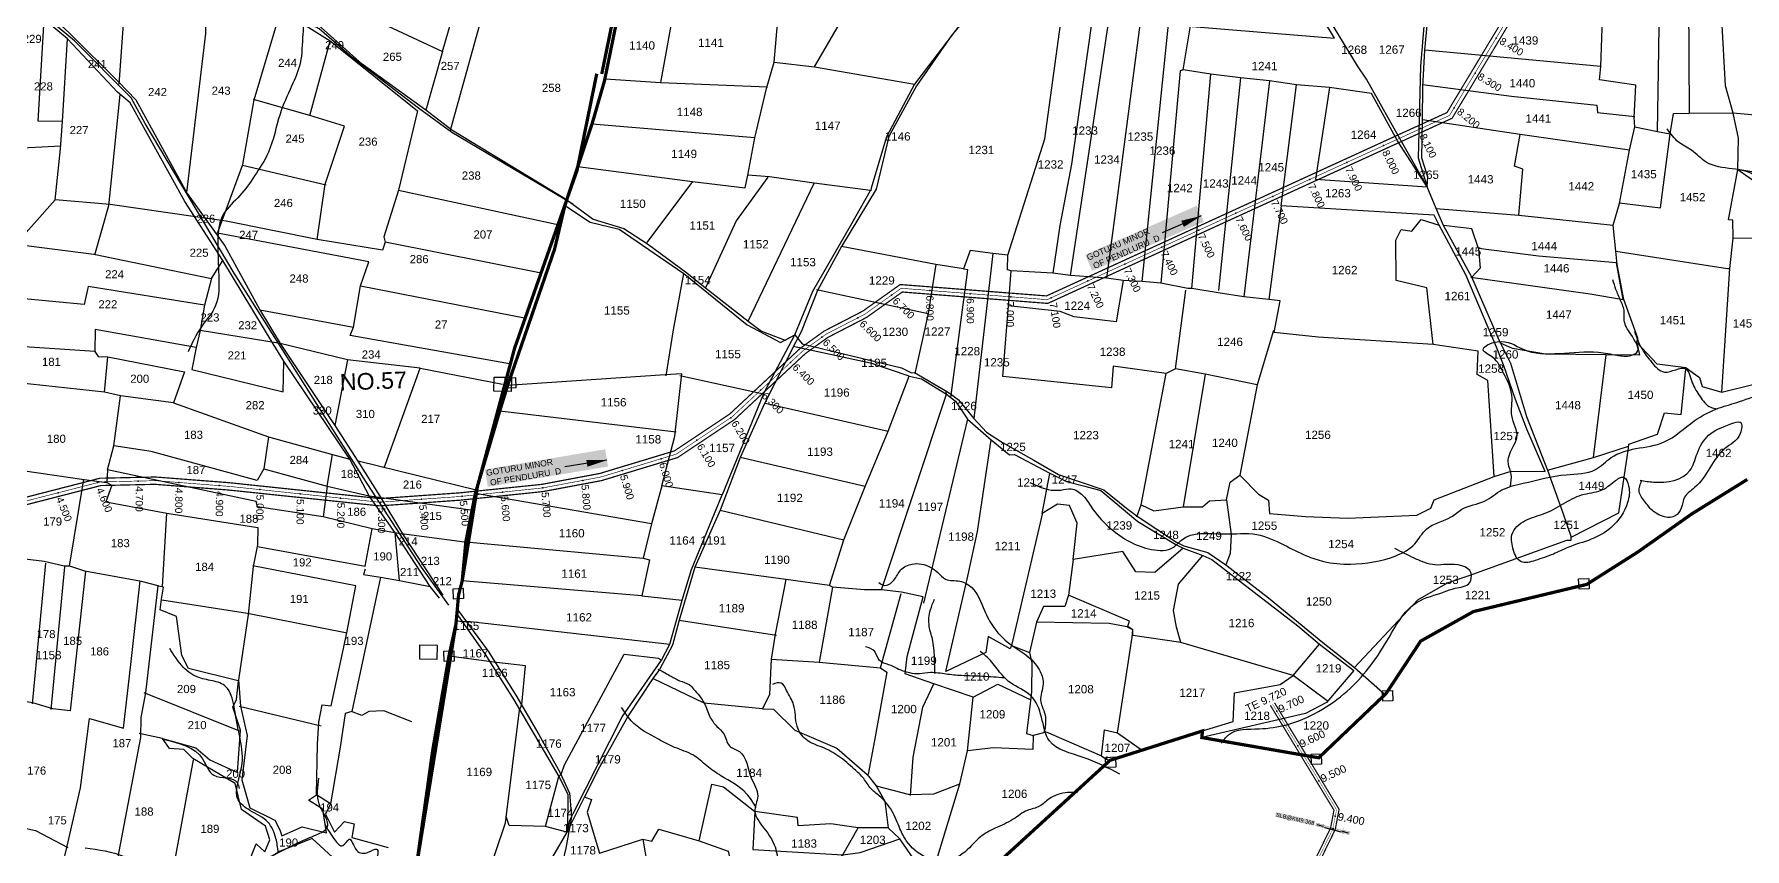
# Model space of a CAD drawing. Header units: inches. Extents: x 203261 to 228925, y 1594290 to 1605484.
# Drawn here: x 211576 to 215784, y 1597934 to 1599937 of the extents above; entities that cross this region are included whole.
import ezdxf
from ezdxf.enums import TextEntityAlignment as Align

# ---------------------------------------------------------------- set-up
doc = ezdxf.new("R2010")
doc.units = ezdxf.units.IN
doc.header["$MEASUREMENT"] = 0
doc.linetypes.add('ACAD_ISO02W100', pattern=[15, 12, -3])
doc.linetypes.add('HIDDEN2', pattern=[0.1875, 0.125, -0.0625])
for name, color, linetype in [('CANAL1', 7, 'Continuous'), ('CSMark', 72, 'Continuous'), ('PLOT NO', 7, 'Continuous'), ('PLOTS', 7, 'Continuous'), ('PLOTS NO', 7, 'Continuous'), ('RE REMARKS', 7, 'Continuous'), ('ROAD', 1, 'Continuous'), ('STREAM', 4, 'Continuous'), ('STRUCTURE', 5, 'Continuous'), ('TEXT', 1, 'Continuous'), ('text2', 7, 'Continuous'), ('VILLAGE BOUNDRY', 5, 'Continuous'), ('VILLAGE BOUNDRY STONE', 1, 'Continuous'), ('VILLAGE BOUNDRY STONES', 1, 'Continuous')]:
    doc.layers.add(name, color=color, linetype=linetype)
doc.styles.add('FONT1', font='Arial')
doc.styles.get("Standard").update_dxf_attribs({"font": 'arial.ttf'})
doc.dimstyles.get("Standard").update_dxf_attribs({"dimtxt": 0.18, "dimasz": 0.18, "dimexe": 0.18, "dimexo": 0.0625, "dimgap": 0.09, "dimtad": 0, "dimtih": 1, "dimtoh": 1, "dimdec": 4, "dimzin": 0, "dimdsep": 46, "dimtxsty": 'Standard', "dimcen": 0.09, "dimadec": 0, "dimazin": 0, "dimtfac": 1, "dimtdec": 4, "dimtofl": 0, "dimtmove": 0, "dimatfit": 3, "dimfxl": 1, "dimtolj": 1, "dimtzin": 0, "dimarcsym": 0})

# ---------------------------------------------------------------- blocks, each defined once
blk = doc.blocks.new('1SLB')
at = {"layer": 'STRUCTURE'}
h = blk.add_hatch(dxfattribs=at)
h.set_pattern_fill('DOTS', color=6, scale=14, angle=320.3722, style=0)
h.set_pattern_definition([(320.372247934, (-538945.0768, -1194857.3203), (0.89503691186, 0.39489261377), [0, -0.875])])
h.paths.add_polyline_path([(-43.8, 3.5), (-43.8, -3.5), (-23.1, -3.5), (-21, -2.1), (21, -2.1), (23.1, -3.5), (43.8, -3.5), (43.8, 3.5), (23.1, 3.5), (21, 2.1), (-21, 2.1), (-23.1, 3.5)])
at = {"layer": 'STRUCTURE', "color": 6, "linetype": 'ACAD_ISO02W100', "ltscale": 0.5, "const_width": 0.35}
for points in [[(-43.8, 3.5), (-23.1, 3.5)], [(23.1, 3.5), (43.8, 3.5)], [(-43.8, -3.5), (-23.1, -3.5)], [(23.1, -3.5), (43.8, -3.5)]]:
    blk.add_lwpolyline(points, dxfattribs=at)
at = {"layer": 'STRUCTURE', "color": 6, "const_width": 0.44}
for points in [[(-25.2, 7.7), (-25.2, 4.9), (-21, 2.1), (21, 2.1), (25.2, 4.9), (25.2, 7.7)], [(-25.2, -7.7), (-25.2, -4.9), (-21, -2.1), (21, -2.1), (25.2, -4.9), (25.2, -7.7)]]:
    blk.add_lwpolyline(points, dxfattribs=at)
at = {"layer": 'STRUCTURE', "color": 6}
blk.add_lwpolyline([(-21, -2.1), (21, -2.1)], dxfattribs=at)
blk.add_lwpolyline([(-21, -2.1), (21, -2.1)], dxfattribs=at)
at = {"layer": 'STRUCTURE', "color": 0}
blk.add_circle((0, 0), 0.871, dxfattribs=at)
for points in [[(-40.8, 0), (-24.8, 0)], [(39.6, -0.2), (23.5, -0.2)]]:
    blk.add_leader(points, dimstyle='Standard', override={"dimasz": 10, "dimgap": 0.09, "dimtad": 0}, dxfattribs=at)

msp = doc.modelspace()

# ---------------------------------------------------------------- linework, layer by layer
at = {"layer": 'CANAL1', "color": 200, "linetype": 'ByBlock', "ltscale": 40, "const_width": 3}
for points in [[(211483.6, 1598779.7), (211737.8, 1598845), (211874.2, 1598848), (212055.8, 1598834), (212426.2, 1598795), (212622.2, 1598809), (212824.7, 1598829.9), (212967.9, 1598856.8), (213151.1, 1598912.2), (213287.4, 1599003.1), (213461.3, 1599165), (213519.3, 1599206.7), (213614.3, 1599255.7), (213706.4, 1599321.2), (214066.4, 1599293.2), (215051.7, 1599744), (215389.1, 1600303.7), (215427.7, 1601213.7)], [(211488.4, 1598762.3), (211740.2, 1598827), (211873.8, 1598830), (212054.2, 1598816), (212425.8, 1598777), (212623.8, 1598791), (212827.3, 1598812.1), (212972.1, 1598839.2), (213158.9, 1598895.8), (213298.6, 1598988.9), (213472.7, 1599151), (213528.7, 1599191.3), (213623.7, 1599240.3), (213711.6, 1599302.8), (214069.6, 1599274.8), (215064.3, 1599730), (215406.9, 1600298.3), (215445.7, 1601213)]]:
    msp.add_lwpolyline(points, dxfattribs=at)
at = {"layer": 'CANAL1', "color": 1, "linetype": 'HIDDEN2', "ltscale": 4, "const_width": 1.5}
for points in [[(211486, 1598771), (211739, 1598836), (211874, 1598839), (212055, 1598825), (212426, 1598786), (212623, 1598800), (212826, 1598821), (212970, 1598848), (213155, 1598904), (213293, 1598996), (213467, 1599158), (213524, 1599199), (213619, 1599248), (213709, 1599312), (214068, 1599284), (215058, 1599737), (215398, 1600301), (215436.7, 1601213.4)], [(211486, 1598771), (211739, 1598836), (211874, 1598839), (212055, 1598825), (212426, 1598786), (212623, 1598800), (212826, 1598821), (212970, 1598848), (213155, 1598904), (213293, 1598996), (213467, 1599158), (213524, 1599199), (213619, 1599248), (213709, 1599312), (214068, 1599284), (215058, 1599737), (215398, 1600301), (215436, 1601196)]]:
    msp.add_lwpolyline(points, dxfattribs=at)
at = {"layer": 'CANAL1', "color": 200, "const_width": 3}
for points in [[(214617.1, 1598286.8), (214773.7, 1598028.9), (214765.3, 1597984.9), (214672.9, 1597796.3)], [(214627.4, 1598293), (214786.3, 1598031.1), (214776.7, 1597981.1), (214683.1, 1597789.7)]]:
    msp.add_lwpolyline(points, dxfattribs=at)
at = {"layer": 'CANAL1', "color": 1, "linetype": 'HIDDEN2', "ltscale": 28, "const_width": 1}
msp.add_lwpolyline([(214622.5, 1598289.5), (214780, 1598030), (214771, 1597983), (214678, 1597793)], dxfattribs=at)
at = {"layer": 'CSMark', "color": 3, "linetype": 'Continuous'}
for p in [(215172.5, 1599926.9), (215120.8, 1599841.2), (215069.2, 1599755.6), (214986.8, 1599704.4), (214895.9, 1599662.8), (214805, 1599621.2), (214714, 1599579.6), (214623.1, 1599538), (214532.2, 1599496.4), (214441.2, 1599454.8), (214350.3, 1599413.2), (214259.4, 1599371.6), (214168.4, 1599330), (213685, 1599294.9), (213779.3, 1599306.5), (213879, 1599298.7), (213978.7, 1599291), (214077.5, 1599288.3), (213602.1, 1599239.3), (213514.1, 1599191.9), (213436.3, 1599129.4), (213363.1, 1599061.3), (213289.5, 1598993.7), (213206.3, 1598938.2), (213118.3, 1598892.9), (213022.6, 1598863.9), (211635, 1598809.3), (211731.9, 1598834.2), (211831.6, 1598838.1), (211931.5, 1598834.6), (212031.2, 1598826.8), (212130.7, 1598817), (212230.1, 1598806.6), (212728, 1598810.9), (212827.4, 1598821.3), (212925.7, 1598839.7), (212329.6, 1598796.1), (212429, 1598786.2), (212528.8, 1598793.3), (212628.5, 1598800.6)]:
    msp.add_point(p, dxfattribs=at)
at = {"layer": 'PLOTS'}
for points in [[(215002.6, 1599561.3), (214914.5, 1599717.6), (214853.8, 1599826), (214831.8, 1599858.6), (214751.5, 1599991.1), (214666.3, 1600132.5), (214606.3, 1600249.2), (214594.8, 1600263.2), (214654.9, 1600261.5), (214715.4, 1600265), (214914.9, 1600290.6), (215011.3, 1600307), (215011.3, 1600311.3), (214924.9, 1600300.8), (214724.9, 1600274), (214655.6, 1600274.8), (214588.6, 1600274.5), (214559.1, 1600275.7), (214498.6, 1600376.1), (214481.4, 1600400.8), (214369.9, 1600604.3)], [(215806.9, 1599597.8), (215767.5, 1599604.4), (215769.2, 1599680.9), (215755.7, 1599742.1), (215736.8, 1599809.7), (215724.4, 1600034.5), (215722, 1600179.2), (215713.9, 1600183.2), (215739, 1600339.4), (215762.9, 1600485.1), (216000.1, 1600461.8)], [(215518.5, 1599178.6), (215520.9, 1599189.5), (215487, 1599284.1), (215470.1, 1599370.6), (215467.3, 1599403.2), (215460.8, 1599467.5), (215476.3, 1599520.8), (215501.1, 1599651.8), (215513.6, 1599709.2), (215512.1, 1599731.5), (215516.7, 1599811.7), (215427.2, 1599824.2), (215429.8, 1599856.9), (215434.2, 1599974.7), (215435.9, 1600062.6), (215434.9, 1600156.1), (215438.6, 1600175.5), (215442.9, 1600317.9), (215442.7, 1600352.3), (215442.3, 1600361), (215683.4, 1600378.8), (215747.1, 1600381.5), (215893.2, 1600390.7)], [(215021.9, 1600280.9), (215004.8, 1600136.1), (214996.7, 1599975.2), (214986.8, 1599858.3), (214980.6, 1599632.9), (215002.6, 1599561.3)], [(215002.6, 1599561.3), (215004.2, 1599586.1), (214989.8, 1599632.1), (214991.3, 1599725.7), (214992.2, 1599807.6), (214997.4, 1599897), (215006.7, 1600001.3), (215011.6, 1600073.5), (215015.8, 1600159.4), (215027.1, 1600283.4)], [(214425.1, 1599955.5), (214774.7, 1599926.9), (214698.6, 1600053.7), (214594.5, 1600247.7), (214586, 1600265.6), (214594.8, 1600263.2), (214590.4, 1600264.4), (214550.5, 1600264.7), (214492.7, 1600263.8), (214484.4, 1600253)], [(214021.1, 1600195.4), (214007.2, 1600166.3), (213953.5, 1600094.8), (213922.4, 1600050.3), (213741.4, 1599814.1), (213672.4, 1599684.7), (213634.8, 1599558.4), (213634.1, 1599551.4)], [(215569.5, 1599697.3), (215572.1, 1599846.8), (215577, 1600177)], [(215649.5, 1600178.1), (215645.6, 1600019.1), (215647.2, 1599742.6)], [(213495.8, 1599856.6), (213568.9, 1599981.7), (213606.8, 1600123.6)], [(213447.3, 1599197.9), (213491.7, 1599304.8), (213584.5, 1599465.1), (213633.5, 1599552.7), (213495.2, 1599570.2), (213384.8, 1599586.3), (213331.4, 1599590.4), (213348.5, 1599681.6), (213377.8, 1599803), (213396.4, 1599867.7), (213414.2, 1600076.4)], [(213938.8, 1600061.1), (213832.4, 1599933.4), (213746.8, 1599810.1), (213678.8, 1599684.8), (213647.4, 1599555.5), (213561.8, 1599415), (213502.7, 1599306.4), (213463, 1599204.9), (213448.6, 1599178.4), (213372.7, 1599028.9), (213312.8, 1598895.6), (213263.7, 1598766.3), (213201.3, 1598626.3), (213162.5, 1598495.7), (213146, 1598434.9), (213114, 1598374.6), (213098.3, 1598352.3), (213036.9, 1598260.9), (212966.7, 1598134.7), (212928.9, 1598060.3), (212886.6, 1597975.2), (212851, 1597914.4), (212840.5, 1597858.7)], [(213971.3, 1599393.2), (214062.7, 1599679.2), (214112.1, 1600045)], [(214188.1, 1600038.6), (214128.1, 1599617.1), (214099, 1599466.7), (214081.8, 1599348.9)], [(214125.5, 1599343.1), (214229.6, 1600036.2)], [(214304.9, 1600029.6), (214234.9, 1599491), (214213.9, 1599336.6)], [(214301.6, 1599328.9), (214373.2, 1600026.4)], [(213153.6, 1600022.1), (213116.9, 1599817.6)], [(214824.5, 1598379.9), (214979.8, 1598546.3), (215053.1, 1598588.1), (215106.3, 1598605.7), (215346.5, 1598693.1), (215357.3, 1598692.9), (215357, 1598700.1), (215474.5, 1598760.3), (215498.4, 1598919.1), (215498.7, 1598928.5), (215569.8, 1598953.3), (215587, 1599005.4), (215628, 1599001.7), (215638.2, 1599106.9), (215640.1, 1599116), (215569.1, 1599125.3), (215518.5, 1599178.6), (215525.3, 1599147.6), (215443.1, 1599148.3), (215294.2, 1599149.8), (215213.2, 1599163.9), (215183.4, 1599177), (215112.5, 1599339.6), (215043, 1599466.4), (215024.7, 1599508.4), (215002.6, 1599561.3), (214930, 1599674.1), (214866.2, 1599791), (214762.3, 1599806), (214681.2, 1599812), (214615.1, 1599821.6), (214543.4, 1599829.1), (214470.7, 1599838.4), (214402.7, 1599849.1), (214421.5, 1599962.1)], [(213396.4, 1599867.7), (213495.8, 1599856.6), (213741.4, 1599814.1)], [(215429.8, 1599856.9), (214997.4, 1599897)], [(212981.4, 1599827.1), (213116.9, 1599817.6), (213380.4, 1599807.4)], [(214402.7, 1599849.1), (214395, 1599846.8), (214348, 1599324.9)], [(214423.6, 1599311.6), (214470.7, 1599838.4)], [(214543.4, 1599829.1), (214489.8, 1599306.2)], [(214615.1, 1599821.6), (214551.8, 1599290.6)], [(214643.4, 1599514.7), (214681.2, 1599812)], [(214762.3, 1599806), (214728.4, 1599580.4), (215002.6, 1599561.3)], [(214991.6, 1599812.7), (215210.1, 1599784.5), (215420.7, 1599762.4), (215422.3, 1599744), (215514.2, 1599734)], [(215475.6, 1599522.1), (215576.9, 1599509.6), (215600.9, 1599691.6), (215608.7, 1599741.3), (215647.2, 1599742.6), (215755.1, 1599743.7), (215829, 1599736.4)], [(213348.5, 1599681.6), (212948.3, 1599715.7)], [(215228.6, 1599491.8), (215238.1, 1599604.9), (215217.5, 1599612.1), (215231.8, 1599689.9), (214991.3, 1599725.7)], [(215501.1, 1599651.8), (215231.8, 1599689.9)], [(215513.6, 1599709.2), (215569.5, 1599697.3), (215600.9, 1599691.6)], [(212913.4, 1599611.3), (213195.9, 1599574.8), (213325.2, 1599558.7), (213331.4, 1599590.4)], [(215728.2, 1599056.2), (215747.6, 1599360.9), (215756, 1599434.8), (215754.6, 1599479.1), (215744.3, 1599480.3), (215767.5, 1599604.4)], [(215767.5, 1599604.4), (215800.7, 1599580.2), (215883.1, 1599500), (215910.5, 1599502.3), (215921.2, 1599479.1), (215951.4, 1599451.1), (215865.5, 1599436.6), (215839, 1599434.6), (215756, 1599434.8)], [(213195.9, 1599574.8), (213083.5, 1599424.2)], [(213380.5, 1599585.4), (213303, 1599477.7), (213227.8, 1599312.7)], [(213332.5, 1599231), (213495.2, 1599570.2)], [(212886.2, 1599529.7), (212951.4, 1599481.5), (213026.9, 1599459.3), (213085, 1599421), (213181.2, 1599350.1), (213227.8, 1599312.7), (213332.5, 1599231), (213364.9, 1599206.3), (213423.6, 1599184.3), (213447.3, 1599197.9), (213465.4, 1599175.5), (213709.7, 1599116.6), (213734.1, 1599104.4), (213741.5, 1599105.1), (213822.9, 1599057.5), (213833.6, 1599049.7), (213850.1, 1599037.7), (213887.4, 1598991.7), (213918.5, 1598957.9), (213958.3, 1598933.1), (214035.2, 1598889), (214095.6, 1598854.4), (214207.7, 1598816.1), (214263.2, 1598771.6), (214289.4, 1598752.1), (214386.5, 1598688.1), (214404.1, 1598679), (214463.4, 1598662.3), (214507.9, 1598632.2), (214612.4, 1598550.9), (214746, 1598441.5), (214824.5, 1598379.9), (214900.2, 1598312.2)], [(212881, 1599516), (212943.8, 1599474.9), (213014.7, 1599457), (213174.2, 1599348.6), (213330.4, 1599221.9), (213412.3, 1599178.4), (213447.3, 1599197.9)], [(214509.4, 1598791.6), (214518.2, 1598835.6), (214541.8, 1598852.6), (214588.1, 1598806), (214612.4, 1598790.8), (214614.9, 1598758.1), (214703.8, 1598750.5), (214807.4, 1598746.4), (214977.5, 1598754.2), (215011.9, 1598771.6), (215020.5, 1598791.8), (215167.7, 1598849.3), (215209.2, 1598862.7), (215293.5, 1598861.8), (215248.5, 1598965.7), (215220.3, 1599038.7), (215191, 1599123.4), (215173.5, 1599166.8), (215098.4, 1599345.3), (215032.3, 1599467.3), (215020, 1599491.4), (214643.4, 1599514.7), (214613.3, 1599284.7), (214551.8, 1599290.6), (214488.8, 1599300.7), (214423.6, 1599311.6), (214414.5, 1599311.3), (214348, 1599324.9), (214301.6, 1599328.9), (214255.2, 1599331.5), (214213.9, 1599336.6), (214125.5, 1599343.1), (214081.8, 1599348.9), (213979.6, 1599354.8), (213970.4, 1599357.2), (213971.3, 1599393.2), (213934.3, 1599397.7), (213878.3, 1599404.6), (213862.2, 1599359.4), (213793.8, 1599370.6), (213561.8, 1599415)], [(215017.7, 1599173.9), (215002.3, 1599313.4), (214926.9, 1599331), (214925.5, 1599430.2), (214939.3, 1599456.2), (214964.9, 1599452.3), (214988.4, 1599481.1), (215032.3, 1599467.3)], [(215024.7, 1599508.4), (215228.6, 1599491.8), (215460.8, 1599467.5)], [(215110.2, 1599339.3), (215403.8, 1599298.2), (215485, 1599284.7), (215468.9, 1599374.7), (215276.6, 1599391.3), (215129.6, 1599409.6), (215113, 1599458.4), (215043, 1599466.4)], [(213934.3, 1599397.7), (213887.4, 1598991.7)], [(215129.6, 1599409.6), (215133.3, 1599361.8), (215112.5, 1599339.6)], [(215467.3, 1599403.2), (215741.8, 1599360.4), (215747.6, 1599360.9)], [(213793.8, 1599370.6), (213775, 1599249.7), (213742.9, 1599102.6)], [(213831.4, 1599043.1), (213872.6, 1599357), (213861.9, 1599359.2)], [(214584.5, 1599074.3), (214456.8, 1599100.7), (214383.9, 1599114.1), (214360.9, 1599102.4), (214230.4, 1599120.4), (214226.1, 1599067.2), (213959.2, 1599094.7), (213972.7, 1599268.5), (213979.6, 1599354.8)], [(213130.7, 1599096.6), (213148.4, 1599210), (213174.2, 1599348.6)], [(213500.8, 1599309.1), (213775, 1599249.7)], [(214255.2, 1599331.5), (214238.2, 1599229.5), (214134.4, 1599241.6), (214100, 1599255.2), (213972.7, 1599268.5)], [(214383.9, 1599114.1), (214409.2, 1599307.5)], [(215167.7, 1598849.3), (215152.4, 1599085.2), (215126, 1599099.9), (215128, 1599139.5), (215128.1, 1599157.4), (215017.7, 1599173.9), (214734.9, 1599191.9), (214626.9, 1599203.5), (214641.1, 1599280.8), (214613.3, 1599284.7)], [(213164.1, 1599097.3), (213370.3, 1599052.4), (213447.3, 1599197.9)], [(214624.5, 1599208.4), (214584.5, 1599074.3), (214541.8, 1598852.6)], [(213532.4, 1598581), (213567.8, 1598693.8), (213620.7, 1598824.6), (213676.7, 1598961), (213728.5, 1599095.9), (213636.8, 1599126.9), (213442.8, 1599168.8)], [(215183.4, 1599177), (215208.3, 1599127.7), (215247.2, 1598996.9), (215299.4, 1598864.5), (215336.6, 1598760.1), (215357, 1598700.1)], [(215412.1, 1598895.6), (215443.1, 1599148.3)], [(212888.2, 1597976.2), (212893.5, 1598004.5), (212902, 1598020.9), (213022.7, 1598258), (213119, 1598397.8), (213140.1, 1598436.7), (213169.7, 1598545.4), (213193.1, 1598620.5), (213268.9, 1598804.1), (213120.4, 1598826.2), (213152, 1598948.5), (213169, 1599101.6), (213128.3, 1599098.8), (212740.7, 1599073.2)], [(214299.2, 1598779.6), (214360.9, 1599102.4)], [(214456.8, 1599100.7), (214402.8, 1598774.3)], [(215640.1, 1599116), (215673.1, 1599093), (215679.4, 1599070.6), (215728.2, 1599056.2), (215807.4, 1599076.4)], [(213660.3, 1598570.5), (213820.2, 1599051.9), (213819.4, 1599057.4)], [(213728.5, 1599095.9), (213758.9, 1599089), (213820.2, 1599051.9), (213842.6, 1599034.3), (213871.8, 1598990.3), (213930.7, 1598939.6), (213975, 1598902.3), (213987.8, 1598903), (214073.3, 1598858.4), (214115.5, 1598837), (214160.9, 1598825.1), (214199.8, 1598814.6), (214291.2, 1598738.5), (214384.3, 1598682), (214402.8, 1598673.3), (214450.8, 1598655.4), (214472.9, 1598645.5), (214577.1, 1598564.8), (214684.6, 1598482), (214738.2, 1598437.1), (214822.4, 1598371.9), (214755, 1598293.3), (214703.5, 1598266.3), (214448.6, 1598207.5)], [(213370.3, 1599052.4), (213268.9, 1598804.1)], [(213374.1, 1599029.3), (213676.7, 1598961)], [(212721.5, 1599010.9), (213155, 1598958.7)], [(213871.8, 1598990.3), (213764.2, 1598538.2)], [(213980.6, 1598433.8), (213976.8, 1598425.3), (213922.6, 1598455.9), (213917.1, 1598416.7), (213819, 1598370.1), (213873.3, 1598604.6), (213897, 1598713.7), (213930.7, 1598939.6)], [(213620.7, 1598824.6), (213312.8, 1598895.6)], [(215299.4, 1598864.5), (215412.1, 1598895.6), (215498.6, 1598923.8)], [(214131.9, 1598645.5), (214141.8, 1598734.8), (214122.7, 1598777.6), (214093.7, 1598781.6), (214056.1, 1598758.6), (214074.4, 1598856.9)], [(213094.8, 1598732.9), (212661.3, 1598807.8)], [(213120.4, 1598826.2), (213094.8, 1598732.9), (213074.2, 1598648.2), (213089.8, 1598644.4), (213071, 1598556.1), (213169.7, 1598545.4)], [(213263.7, 1598766.3), (213567.8, 1598693.8)], [(214288.3, 1598750.4), (214299.2, 1598779.6), (214330.5, 1598764.5), (214402.8, 1598774.3), (214450.2, 1598774.5), (214467.5, 1598789.2), (214509.4, 1598791.6), (214520.9, 1598706.9), (214517.9, 1598659.6), (214507.9, 1598632.2)], [(214056.9, 1598760), (213980.6, 1598433.8), (214024.8, 1598416.9)], [(212637.8, 1598688.4), (213074.2, 1598648.2)], [(214402.8, 1598673.3), (214332.9, 1598613), (214285.9, 1598614.7), (214254.6, 1598664.7), (214131.9, 1598645.5), (214120.9, 1598557.8)], [(214396.6, 1598441.1), (214386.4, 1598478.6), (214379.1, 1598520.1), (214390.8, 1598584.9), (214450.8, 1598655.4)], [(213425.2, 1598596.3), (213399.1, 1598461.3), (213389.2, 1598400.1), (213385, 1598313.5), (213368, 1598278.1), (213224.5, 1598291.6), (213098.3, 1598352.3)], [(213795.7, 1597905.1), (213853.1, 1598093.6), (213872.4, 1598175), (213886.3, 1598307), (213789.3, 1598339.8), (213718.5, 1598364.2), (213723.6, 1598406.5), (213762.7, 1598553.2), (213710.1, 1598564.8), (213660.3, 1598570.5), (213618.5, 1598570.4), (213540.1, 1598577.2), (213532.4, 1598581), (213425.2, 1598596.3), (213201.3, 1598626.3)], [(213071, 1598556.1), (212629, 1598592.5)], [(213540.1, 1598577.2), (213507.1, 1598392.5)], [(213658.3, 1598378.6), (213708.5, 1598561.2)], [(214756.9, 1598298), (214673.5, 1598360.2), (214396.6, 1598441.1), (214278.9, 1598458.1), (214278.7, 1598472.3), (214266, 1598478.6), (214270.6, 1598493.4), (214120.9, 1598557.8), (214111.3, 1598529.4), (214059.2, 1598530), (214042.2, 1598491.5), (214024.8, 1598416.9), (214030.5, 1598390.8), (214029.8, 1598319.7), (214027.2, 1598297.7), (214017.4, 1598217.3), (214033.5, 1598212.3), (214032.7, 1598177.9), (213935.9, 1598182.2), (213872.4, 1598175)], [(212613, 1598515), (212684.3, 1598413.2), (212755.7, 1598299.9), (212866.3, 1598111.7), (212888.9, 1598068.2), (212888.2, 1597976.2)], [(212616.9, 1598522.9), (212692.5, 1598419.9), (212761, 1598311.6), (212817.8, 1598215.3), (212869, 1598122.7), (212893.1, 1598070.6), (212897.8, 1598012.7), (212883.8, 1597935.3), (212865.7, 1597860.3)], [(212612.5, 1598494), (212634.1, 1598492.4), (212649.5, 1598492.5), (213140.1, 1598436.7)], [(213162.5, 1598495.7), (213401.8, 1598459.1)], [(214241.3, 1598219.4), (214277.1, 1598454), (214278.7, 1598472.3), (214269.1, 1598479.2), (214220.2, 1598487.9), (214042.2, 1598491.5)], [(214450.1, 1598223.6), (214525.4, 1598246.5), (214529.2, 1598317.1), (214641.7, 1598337.7), (214673.5, 1598360.2), (214738.2, 1598437.1)], [(212686.7, 1597854.4), (212735.7, 1597997.6), (212770, 1598274.9), (212775.4, 1598289), (212785, 1598384.1), (212713.1, 1598391.9), (212596.2, 1598407.4)], [(212834.1, 1597988.5), (212866.3, 1598111.7), (212873.1, 1598119.4), (212880.4, 1598140), (213027.1, 1598412.7), (213112.2, 1598402.4), (213119, 1598397.8)], [(213389.2, 1598400.1), (213507.1, 1598392.5), (213658.3, 1598378.6), (213673.7, 1598368.3), (213643.5, 1598200), (213627.5, 1598117.6)], [(213731.7, 1598065.2), (213738.3, 1598159.2), (213762.3, 1598282.5), (213789.3, 1598339.8)], [(213886.3, 1598307), (213946.8, 1598338.6), (214028.1, 1598300.5)], [(213368, 1598278.1), (213394.6, 1598277.1), (213447, 1598225.4), (213550.2, 1598181), (213625.6, 1598116.6), (213647.7, 1598088.4), (213669.1, 1598050.9), (213677.3, 1597985.8)], [(214032.2, 1598212.2), (214065.7, 1598221.6), (214201.5, 1598162.7), (214213.5, 1598154.5), (214222.8, 1598151.5)], [(214201.5, 1598162.7), (214208.8, 1598226.6), (214241.3, 1598219.4), (214302.5, 1598175.8)], [(214215.1, 1598154.8), (214215.9, 1598160.8)], [(213212, 1597953.9), (213243, 1598092.7), (213271.4, 1598086.3), (213349, 1598025.4), (213343.8, 1597932.2), (213565.2, 1597919.4), (213518, 1597855.3), (213565.2, 1597919.4), (213602.9, 1597985.8), (213536.1, 1597995.3), (213455.1, 1597990.3), (213453.8, 1598010.8), (213349, 1598025.4)], [(213647.7, 1598088.4), (213729.4, 1598067.7), (213789.1, 1598068.7), (213853.1, 1598093.6)], [(212928.6, 1598061.8), (212947.2, 1598055.1), (212936, 1598024.3), (212967, 1597923), (213073.2, 1597958), (213090, 1597861.9)], [(212886.6, 1597975.2), (212834.1, 1597988.5), (212744.6, 1597991.4), (212736.7, 1598013.6)], [(213073.2, 1597958), (213095.5, 1597952.9), (213112.8, 1597981.8), (213212, 1597953.9), (213283, 1597928.1), (213295.2, 1597872.8)], [(213861.4, 1597821.3), (213795.8, 1597882.3), (213795.7, 1597905.1), (213741.6, 1597906.4), (213705.4, 1597958.2), (213677.3, 1597985.8), (213602.9, 1597985.8)], [(213565.2, 1597919.4), (213607.8, 1597924.5), (213705.4, 1597958.2)]]:
    msp.add_lwpolyline(points, dxfattribs=at)
at = {"layer": 'PLOTS NO'}
for points in [[(212887.4, 1599528.9), (212603.4, 1599700.7), (212539.8, 1599750.2), (212382.6, 1599863.2), (212281.9, 1599953.4), (212258.6, 1599968.1), (212078.5, 1600079.5), (211921.7, 1600161.5), (211835.6, 1600220.3), (211867.1, 1600294)], [(211645.4, 1599721.6), (211585.8, 1599722.5), (211600.1, 1599972.9), (211617.9, 1600102.4), (211638.5, 1600148.8), (211662, 1600188.1), (211682.4, 1600187.8), (211701.6, 1600252.1)], [(212020, 1600081.5), (212177.2, 1600000.1), (212304.2, 1599920.7), (212519.1, 1599748.1), (212472.3, 1599552.8), (212436.3, 1599438.8), (212439.1, 1599425.1), (212432.8, 1599405.5), (212272.3, 1599431.6), (212048.1, 1599476.9), (211978.5, 1599487.2), (211762.8, 1599518), (211627.9, 1599529.2), (211640.5, 1599654.9), (211645.4, 1599721.6), (211657.8, 1599924.9), (211600.1, 1599972.9), (211554.4, 1600004.7)], [(211566.5, 1600028.9), (211662.1, 1599940.3), (211784, 1599818.3), (211825.6, 1599775.2), (211952.6, 1599545.3), (212044.6, 1599416.1), (212130.8, 1599259.3), (212181.4, 1599176), (212315.8, 1598975), (212372.5, 1598886.9), (212426.2, 1598801.1), (212482, 1598708.5), (212581.2, 1598557.2)], [(211802.5, 1600055.4), (211792.8, 1599939.3), (211784.3, 1599814.1)], [(212283.6, 1600033.1), (212580.7, 1599893.7), (212623, 1600041.6)], [(212600.5, 1599700.7), (212691.1, 1600029.6), (212815.3, 1600011.3), (212946.5, 1600006.2), (213035, 1600014.6)], [(211996.9, 1599995.5), (211997.3, 1599938.6), (211950.8, 1599547.4)], [(212745.6, 1599125.9), (212353.7, 1599195.6), (212361.8, 1599216.1), (212378.9, 1599317.9), (212399.3, 1599377), (212026.8, 1599447.7), (212089, 1599615.9), (212117.5, 1599775.2), (212181.8, 1599992.5)], [(211530.6, 1599420.7), (211722.8, 1599396.2), (212011.9, 1599336.4), (212040.2, 1599380.2), (211946.8, 1599525.6), (211812.2, 1599768), (211780.5, 1599794.5), (211657.8, 1599924.9)], [(212253.7, 1599737), (212304.2, 1599920.7)], [(212580.7, 1599893.7), (212539.8, 1599750.2)], [(211786.5, 1599788.2), (211758.8, 1599514.3), (211724.5, 1599393.4)], [(212272.2, 1599432.1), (212291.9, 1599567.8), (212339.4, 1599710.9), (212253.7, 1599737), (212115.8, 1599775.9)], [(211641.8, 1599661.1), (211516, 1599654.8)], [(212088.5, 1599614.5), (212294.3, 1599566.6)], [(211459.6, 1599330.6), (211498.2, 1599390.3), (211498.8, 1599431.9), (211530.6, 1599420.7), (211627.9, 1599529.2)], [(212472.3, 1599552.8), (212871.4, 1599467.5)], [(212822.9, 1599348.8), (212439.1, 1599425.1)], [(212572.7, 1598550.4), (212550.2, 1598579.1), (212463.7, 1598711.1), (212400.2, 1598801.5), (212352.7, 1598891.7), (212189.8, 1599132.4), (212163.7, 1599175), (212040.2, 1599380.2)], [(211995.2, 1599270.2), (211709, 1599316.3), (211699, 1599272.5), (211499.4, 1599291.2)], [(212011.9, 1599336.4), (211995.2, 1599270.2), (211983.9, 1599208.4), (211974.4, 1599166.4), (211964, 1599112.5), (212188.3, 1599057.1), (212189.8, 1599132.4)], [(212378.9, 1599317.9), (212786.5, 1599238.8)], [(212130.8, 1599259.3), (212361.8, 1599216.1)], [(211974.4, 1599166.4), (211726, 1599211), (211725.2, 1599156.9), (211502.5, 1599171.6)], [(212525.5, 1599115.7), (212346.7, 1599136.1), (212181.4, 1599176), (211983.9, 1599208.4)], [(211725.2, 1599156.9), (211733.7, 1599144), (211756.8, 1599143.7), (211945.6, 1599106.4), (211918.9, 1599030.5), (211787.9, 1599047.3)], [(211749, 1599056.6), (211756.8, 1599143.7)], [(212346.7, 1599136.1), (212315.8, 1598975)], [(212437.1, 1598870.6), (212525.5, 1599115.7), (212727.8, 1599076.6)], [(211756.3, 1598865.6), (211771.6, 1598925), (211787.9, 1599047.3), (211749, 1599056.6), (211506.5, 1599083.2)], [(211918.9, 1599030.5), (212152.6, 1598946.8), (212309.5, 1598903.6), (212352.7, 1598891.7)], [(212152.6, 1598946.8), (212141, 1598868.2), (212124.7, 1598839.8), (211864, 1598910.9), (211771.6, 1598925)], [(212141, 1598868.2), (212297.1, 1598825.1), (212309.5, 1598903.6)], [(211513.8, 1598868.5), (211698.9, 1598841.7), (211755, 1598834.8), (211767.3, 1598827.6), (211752.2, 1598786.6), (211902, 1598759.3), (212126, 1598723.9), (212125.3, 1598681.1), (212114.5, 1598627.6), (212102.2, 1598509.7), (212078.7, 1598349.3), (212083.6, 1598284.6), (212100.3, 1598212.8), (212087.1, 1598103.4), (212106.4, 1598034.4), (212168.1, 1598004.6), (212180.1, 1597980.5), (212184.9, 1597966.1), (212235, 1597988.1), (212295.4, 1597973.2), (212285.9, 1598031.5), (212250.4, 1598053.5), (212270.1, 1598066.6), (212273.1, 1598190.8), (212276.4, 1598245.4), (212284.6, 1598288.1), (212306.4, 1598285.2), (212344.3, 1598460.9), (212367.2, 1598580.3), (212114.1, 1598629.7)], [(212125.3, 1598677.2), (212390.3, 1598629.2), (212407.7, 1598720.4), (212287.2, 1598750.2), (212125.2, 1598774.3), (212122.3, 1598787.8), (211756.3, 1598865.6), (211755, 1598834.8)], [(212666.2, 1598814.8), (212372.9, 1598886.7)], [(211697.3, 1598842.4), (211661.9, 1598629.2)], [(212297.1, 1598825.1), (212287.2, 1598750.2)], [(212297.1, 1598825.1), (212400.2, 1598801.5), (212650.2, 1598767)], [(211891.6, 1598578.9), (211902.6, 1598759.4)], [(212481.6, 1598707.7), (212407.7, 1598720.4)], [(212475, 1598593.4), (212463.9, 1598710.7)], [(212480, 1598709.3), (212634.8, 1598688.9)], [(211352.6, 1598069.6), (211325.5, 1597935.6), (211417.7, 1597885.2), (211645.2, 1597851.3), (211766, 1597828), (211838.7, 1598207.8), (211839.5, 1598256.9), (211850.8, 1598317.6), (211880.8, 1598580.1), (211840.2, 1598591.2), (211700.8, 1598616.3), (211663.7, 1598628.8), (211649.3, 1598629.1), (211600.3, 1598640.3), (211500.2, 1598652.9)], [(211603.7, 1598635.8), (211571.2, 1598290.6)], [(211702.3, 1598616.5), (211664.8, 1598273.1), (211621.5, 1598277.8), (211573, 1598293.2), (211525.4, 1598300), (211469.4, 1598002.7), (211427, 1598009.5)], [(211617.8, 1598276), (211651.2, 1598627.3)], [(212428.3, 1598601.4), (212357.2, 1598271.7), (212340.8, 1598266.2), (212328.8, 1598183.7), (212304.9, 1598044.2), (212270.1, 1598066.6)], [(212390.2, 1598621.8), (212385.8, 1598608.4), (212428.3, 1598601.4), (212475, 1598593.4), (212550.2, 1598579.1)], [(211617.9, 1597604.5), (211632.6, 1597712.9), (211635.9, 1597851.6), (211657.3, 1597940.4), (211689.8, 1598084.2), (211711.9, 1598254.2), (211795.4, 1598230.3), (211814.1, 1598387.2), (211836.6, 1598593)], [(212077.8, 1598347.1), (211955.8, 1598376.9), (211939.2, 1598408.8), (211925.8, 1598504.7), (211885.9, 1598521.2), (211889.5, 1598547.9), (211893.7, 1598577.2), (211878.8, 1598580.1)], [(211890, 1598546.3), (212100.8, 1598512.9), (212345.9, 1598464.5)], [(211892, 1598205), (211973.5, 1598181.8), (212007.8, 1598152.3), (212076.4, 1598121.8), (212083.4, 1598226), (212065, 1598282.1), (212073.9, 1598300.7), (212078.4, 1598347.1)], [(211845.8, 1598318.6), (212082.4, 1598222.8)], [(212080.4, 1598284.6), (212281.6, 1598236.2)], [(212504.8, 1598246.1), (212436.2, 1598273), (212399.1, 1598271.1), (212382.3, 1598261.3), (212356.9, 1598271.4)], [(212372.5, 1597856.9), (212319.7, 1597904.2), (212260.2, 1597959.2), (212181, 1597928.4), (212101, 1597877.8), (212024.9, 1597870), (212033.3, 1597892.3), (212070.6, 1597886.9), (212101.8, 1597894.4), (212121.9, 1597946.5), (212143, 1597926.4), (212155.8, 1597955.6), (212145.1, 1597989.4), (212086.3, 1598030.5), (212070, 1598094.1), (211966.1, 1598156.2), (211944, 1598178), (211908.8, 1598180.7), (211892, 1598205.5), (211834.4, 1598217.7)], [(211905.5, 1597814.4), (211968.2, 1598152.4)], [(212304.9, 1598044.2), (212292.4, 1598018.9), (212315.1, 1597974.8), (212339.6, 1598001.1), (212363.3, 1597995.3), (212357.3, 1597961.9), (212447.1, 1597937.5)], [(211469.4, 1598002.7), (211579.1, 1597979.3), (211659.1, 1597937.3)]]:
    msp.add_lwpolyline(points, dxfattribs=at)
at = {"layer": 'ROAD'}
for points in [[(212900.9, 1599518.7), (212603.3, 1599694.7), (212521.6, 1599754.6), (212357.3, 1599880.5), (212277.2, 1599949.8), (212095.6, 1600052.8), (211830.6, 1600219.5), (211819.8, 1600262.1)], [(212596.3, 1598532.6), (212528.7, 1598626.7), (212386, 1598846), (212272.1, 1599026.1), (212067.9, 1599348.9), (211848.8, 1599716.8), (211814.6, 1599780.2), (211674.8, 1599920.1), (211547.8, 1600026.1), (211551.7, 1600067.2)]]:
    msp.add_lwpolyline(points, dxfattribs=at)
at = {"layer": 'STREAM'}
for points in [[(212519.6, 1600670.3), (212514.2, 1600605.6), (212470.3, 1600550.2), (212419.3, 1600483.5), (212403, 1600401.4), (212360.6, 1600274.2), (212354.9, 1600195.1), (212338.5, 1600155.1), (212327.5, 1600128.1), (212307.7, 1600092.5), (212270.1, 1600049.3), (212245.5, 1599992.7), (212236.7, 1599936.4), (212230.3, 1599865.6), (212209.2, 1599808.9), (212180.9, 1599740.2), (212152.1, 1599646.4), (212117.9, 1599588.2), (212082, 1599539.8), (212041.8, 1599494.8), (212028, 1599397.8), (212029.8, 1599346.1), (212022.3, 1599269.4), (211987.3, 1599217.4), (211954.7, 1599155.7)], [(216243.6, 1599192), (216208.2, 1599214.5), (216183.5, 1599235.5), (216159.6, 1599252.5), (216121.7, 1599288.1), (216085.6, 1599311.3), (216057.1, 1599327.4), (216037.8, 1599344.6), (216011.6, 1599370.1), (215984.8, 1599377), (215970.5, 1599422.3), (215947.7, 1599460.5), (215897.9, 1599508), (215869.2, 1599529.7), (215838.1, 1599552.7), (215813.3, 1599585.1), (215753.4, 1599605.7), (215689.5, 1599621.9), (215653.4, 1599651.3), (215621.4, 1599671.3), (215593.5, 1599703.9)], [(214025.8, 1598834.6), (214070.3, 1598817.4), (214101.7, 1598816), (214127, 1598818.9), (214155.8, 1598802.4), (214181.3, 1598767.5), (214224.2, 1598721.5), (214324.8, 1598669.9), (214378.8, 1598675.3), (214398.4, 1598693), (214502.5, 1598708), (214583.6, 1598706.6), (214650.5, 1598681.1), (214705.8, 1598654.6), (214748.1, 1598640.5), (214814.3, 1598633.9), (214926.1, 1598654.6), (214972.6, 1598683.8), (215001.9, 1598720.8), (215062.2, 1598749.9), (215088.2, 1598768.6), (215144.3, 1598789), (215187, 1598816.1), (215239.2, 1598832.5), (215345.2, 1598853.7), (215417.2, 1598866.3), (215455.9, 1598895.8), (215516.5, 1598917.7), (215586.4, 1598934.1), (215660.1, 1598985.9), (215721.6, 1599017.7), (215771.3, 1599033.3), (215902.3, 1599083.7), (215975.4, 1599102.2), (216087.7, 1599135.9), (216159.2, 1599162.1), (216249, 1599204.8), (216279.9, 1599233.4), (216310.7, 1599265.2), (216382.1, 1599293.5), (216405.8, 1599304.8), (216447.5, 1599325.4), (216506.1, 1599334.3), (216535.2, 1599341.3), (216657.2, 1599362.3), (216728.9, 1599365.7)], [(215207.7, 1598825.2), (215209.5, 1598854.8), (215202.7, 1598880.7), (215212.7, 1598919.6), (215223.6, 1598944.6), (215211.2, 1598999.2), (215211.8, 1599034.6), (215208.1, 1599064.6), (215189.4, 1599106.4), (215164.5, 1599141.5), (215140.8, 1599160.8), (215175.4, 1599180.5), (215239, 1599162), (215424.2, 1599154.8), (215469.7, 1599147.4), (215504.4, 1599146.8), (215518.6, 1599153.9), (215503.7, 1599199.2), (215488, 1599233.3), (215487.8, 1599254.2), (215478.9, 1599282), (215467.4, 1599309.1), (215459.9, 1599333)], [(215512.7, 1599206), (215530.7, 1599164.1), (215555.6, 1599129.7), (215586.7, 1599106.1), (215638.8, 1599114), (215655.2, 1599079.9), (215674.2, 1599045.9), (215700.8, 1599019.4), (215716, 1599015.4)], [(215527, 1598840), (215560, 1598835.4), (215649.5, 1598863.6), (215666.9, 1598905.2), (215695.3, 1598950.8), (215750.4, 1598978.6), (215773.4, 1598982.8), (215772.8, 1598954.7), (215735, 1598917.7), (215660.9, 1598821.8), (215636.1, 1598798.3), (215627.8, 1598771.6), (215613.4, 1598752.6), (215560.1, 1598763), (215540.1, 1598785.4), (215524.5, 1598811.9), (215531.3, 1598839.9)], [(215215.1, 1598667.9), (215211.5, 1598706), (215244.3, 1598740.9), (215291, 1598758), (215337.8, 1598782), (215383, 1598803.9), (215431.2, 1598815.3), (215463.2, 1598836.7), (215486.7, 1598847.4), (215498.6, 1598826.1), (215496.1, 1598785.3), (215455.6, 1598723.6), (215406.6, 1598695), (215349.3, 1598674.7), (215313.4, 1598658.5), (215268.7, 1598642.8), (215233.9, 1598639.8), (215222.3, 1598651.3), (215214.6, 1598669.5)], [(213654.2, 1598588.6), (213665.8, 1598581.7), (213691, 1598594.5), (213708, 1598619.6), (213736.3, 1598634.1), (213780.2, 1598626.4), (213798.7, 1598613.3), (213818, 1598597), (213853.3, 1598591.8), (213882.4, 1598576.2), (213913.6, 1598519.9), (213937.2, 1598477.6), (213982.5, 1598433), (214021.4, 1598406), (214050.9, 1598369.7), (214058.3, 1598338.6), (214051.7, 1598298.6), (214060.9, 1598270), (214063.5, 1598235.5), (214060.1, 1598219.1)], [(214496.7, 1598193.5), (214514, 1598214), (214589.5, 1598228.9), (214657.5, 1598239), (214805.9, 1598321.6), (214903.5, 1598444), (214978.6, 1598540.3), (215044.9, 1598565.5), (215071.7, 1598574.4), (215107.3, 1598588.2), (215110.9, 1598611.5), (215052.4, 1598633), (215022, 1598631.8), (214996.9, 1598637.6), (214971, 1598648.5), (214923.7, 1598672.1)], [(213791.5, 1598364.8), (213790.8, 1598404.9), (213785.8, 1598449.4), (213778.1, 1598480.7), (213781, 1598521.8), (213790.9, 1598547.4)], [(212176.3, 1597925.8), (212170.7, 1597959.4), (212151, 1597999.4), (212106.5, 1598028.3), (212077.8, 1598054.4), (212086.1, 1598133.6), (212082.8, 1598203.8), (212072.2, 1598256.9), (212060.7, 1598310.9), (212047.8, 1598332.3), (212014.5, 1598346.9), (211976.7, 1598356.4), (211938.4, 1598385.2), (211909.9, 1598426.2)], [(213962.2, 1598354), (213909.6, 1598357.8), (213857, 1598359.6), (213819.3, 1598363.3), (213781, 1598367), (213753.9, 1598364.1), (213729.9, 1598366.4), (213699, 1598376.8), (213678.6, 1598386.4), (213655.5, 1598397.1), (213643.7, 1598418.7), (213621.2, 1598430.7)], [(214246.6, 1598117.4), (214156.3, 1598158.6), (214073.8, 1598199.4), (214054.1, 1598257.5), (214028.1, 1598310.2), (213976.8, 1598342.9), (213951.2, 1598368.4), (213925.4, 1598400.4), (213903.3, 1598419)], [(213109.9, 1598375.9), (213139.1, 1598360.4), (213163.9, 1598346.9), (213187.3, 1598337.7), (213198.2, 1598326.8), (213224.5, 1598291.6), (213238.4, 1598258.5), (213255.5, 1598235), (213272.3, 1598216.7), (213286.4, 1598187.3), (213310.8, 1598172.9), (213340.1, 1598108.4), (213356, 1598063.2), (213349, 1598025.4), (213360.4, 1597999.4), (213396.8, 1597944), (213408.2, 1597899.3), (213426.8, 1597853.5), (213445.2, 1597812.9)], [(214142.7, 1598071.8), (214118.5, 1598072.4), (214072.5, 1598056.2), (214049.1, 1598038.4), (214019.7, 1598028.4), (213984.8, 1598006.6), (213939.8, 1597984.4), (213903.9, 1597963.1), (213859.3, 1597921.2), (213809.3, 1597903.6), (213767.9, 1597914.1), (213722.4, 1597952.6), (213706, 1597982.9), (213686.2, 1598027.2), (213655, 1598064.2), (213634.2, 1598082.2), (213616.8, 1598106.4), (213593.4, 1598129.9), (213555.5, 1598161.2), (213514.7, 1598183.4), (213474.8, 1598202.5), (213452.9, 1598235.7), (213444.4, 1598288.1), (213427, 1598323.4), (213413.4, 1598341.5), (213392.3, 1598338.1)], [(213352.5, 1598034.8), (213328.6, 1598069.4), (213265.5, 1598113.5), (213230.9, 1598138), (213197.6, 1598163.8), (213151.6, 1598183.3), (213112.1, 1598203.1), (213044.4, 1598248.9), (213021.2, 1598281.6)], [(211896.6, 1598202.4), (211990.3, 1598155), (212017.8, 1598114.9), (212075.8, 1598096.3), (212080, 1598082.1)], [(211701.7, 1597936.1), (211797.5, 1597915.1), (211871.1, 1597878.7), (211945.9, 1597864.2), (212031.7, 1597877), (212101.7, 1597892.6), (212177.2, 1597924.9), (212228.8, 1597950.5), (212269.7, 1597968.4), (212297.4, 1597988.2), (212290.8, 1598016.5), (212277.1, 1598044.1), (212276.4, 1598107.6)], [(212291.3, 1597993.6), (212314.5, 1597957.1), (212335.5, 1597941.7), (212350.7, 1597957.3), (212369.7, 1597929.7), (212397.9, 1597925.7), (212418.3, 1597933.3), (212415.1, 1597902.5), (212405.1, 1597880.6), (212432.2, 1597866.1), (212460.9, 1597840)]]:
    msp.add_spline(points, degree=3, dxfattribs=at)
at = {"layer": 'text2', "color": 3, "linetype": 'Continuous'}
for p in [(214632.9, 1598272.4), (214684.8, 1598186.9), (214736.7, 1598101.4), (214776.9, 1598013.8)]:
    msp.add_point(p, dxfattribs=at)
at = {"layer": 'text2', "color": 2, "linetype": 'Continuous'}
msp.add_point((214771, 1597983, 159), dxfattribs=at)
at = {"layer": 'VILLAGE BOUNDRY', "linetype": 'HIDDEN2', "ltscale": 75, "const_width": 8}
for points in [[(212515.1, 1597882.5), (212556.5, 1598177), (212596.2, 1598407.4), (212613.7, 1598487.2), (212620.1, 1598558.7), (212629, 1598592.5), (212637.8, 1598688.4), (212661.3, 1598807.8), (212721.5, 1599010.9), (212740.7, 1599073.2), (212856.2, 1599408.1), (212880.8, 1599512.1), (212886.2, 1599529.7), (212913.4, 1599611.3), (212948.3, 1599715.7), (212979, 1599822.2), (212982, 1599836.9), (213017.6, 1600010.8)], [(212972.2, 1599838.9), (213007.4, 1600010.6)], [(215790.6, 1598842), (215653.6, 1598757), (215520.8, 1598663.3), (215395.6, 1598584), (215116.9, 1598517.2), (214987, 1598444.6), (214902.1, 1598316), (214736.2, 1598157.7), (214448.6, 1598207.5), (214450.1, 1598223.6), (214222.8, 1598151.5), (213861.4, 1597821.3)]]:
    msp.add_lwpolyline(points, dxfattribs=at)
at = {"layer": 'VILLAGE BOUNDRY', "linetype": 'HIDDEN2', "ltscale": 75}
msp.add_lwpolyline([(211457.4, 1597639.8, 8, 8, 0), (211619.7, 1597606.9, 8, 8, 0), (211758.6, 1597572.3, 8, 8, 0), (211789.1, 1597662.9, 8, 8, 0), (211804.4, 1597819.7, 8, 8, 0), (212055.7, 1597807.8, 8, 8, 0), (212515.7, 1597850.2, 8, 8, 0), (212515.1, 1597882.5, 8, 8, 0), (212613.7, 1598487.2, 8, 8, 0), (212620.1, 1598558.7, 8, 8, 0), (212629, 1598592.5, 8, 8, 0), (212666.6, 1598825.7, 8, 8, 0), (212757.8, 1599164.5, 8, 8, 0), (212911.2, 1599600.9, 8, 8, 0), (212959.9, 1599839.4, 0, 0, 0)], format="xyseb", dxfattribs=at)
at = {"layer": 'VILLAGE BOUNDRY STONE'}
for points in [[(212707.6, 1599093.8), (212750.1, 1599093.1), (212749.5, 1599058.2), (212707, 1599058.8)], [(212524.8, 1598435), (212567.3, 1598434.3), (212566.7, 1598399.4), (212524.3, 1598400)]]:
    msp.add_lwpolyline(points, close=True, dxfattribs=at)
at = {"layer": 'VILLAGE BOUNDRY STONES'}
for points in [[(212735, 1599091.7), (212759.7, 1599092.6), (212760.7, 1599067.4), (212736, 1599066.4)], [(215375.6, 1598597.3), (215400.3, 1598598.3), (215401.3, 1598573), (215376.6, 1598572)], [(212606.3, 1598573.3), (212631, 1598574.3), (212631.9, 1598549), (212607.2, 1598548)], [(212583.5, 1598419.9), (212608.2, 1598420.9), (212609.2, 1598395.6), (212584.5, 1598394.6)], [(214892.6, 1598322), (214917.3, 1598323), (214918.2, 1598297.7), (214893.5, 1598296.7)], [(214211.3, 1598158.8), (214236, 1598159.7), (214236.9, 1598134.4), (214212.2, 1598133.5)], [(214717.2, 1598166.6), (214741.9, 1598167.5), (214742.9, 1598142.3), (214718.2, 1598141.3)]]:
    msp.add_lwpolyline(points, close=True, dxfattribs=at)

# ---------------------------------------------------------------- block references
at = {"layer": 'text2', "color": 3, "linetype": 'Continuous', "rotation": 345.1433023775598}
msp.add_blockref('1SLB', (214771, 1597983), dxfattribs=at)

# ---------------------------------------------------------------- texts
at = {"layer": 'CSMark', "color": 1, "linetype": 'Continuous', "style": 'FONT1'}
for s, rotation, p in [('8.400', 328.913, (215237.6, 1599889.6)), ('8.300', 328.913, (215183.8, 1599802.4)), ('8.200', 321.0079, (215129.3, 1599710.1)), ('8.100', 296.1092, (215019, 1599634.1)), ('8.000', 296.1092, (214927.2, 1599593.8)), ('7.900', 296.1092, (214836.3, 1599552.6)), ('7.800', 296.1092, (214744.5, 1599511.3)), ('7.700', 296.1092, (214653.6, 1599471.1)), ('7.600', 296.1092, (214566.1, 1599430)), ('7.500', 296.1092, (214473.5, 1599388.4)), ('7.400', 296.1092, (214382.6, 1599345.6)), ('7.300', 296.1092, (214291.6, 1599304)), ('7.200', 296.1092, (214200.8, 1599264.7)), ('6.700', 315.5446, (213737.4, 1599241.1)), ('6.800', 270.0998, (213779.7, 1599231.8)), ('6.900', 270.0998, (213879.2, 1599225)), ('7.000', 270.0998, (213977.3, 1599216.5)), ('7.100', 279.1861, (214092.8, 1599214.4)), ('6.600', 315.5446, (213656, 1599184.8)), ('6.500', 315.5446, (213565.5, 1599138.9)), ('6.400', 315.5446, (213491.2, 1599078)), ('6.300', 315.5446, (213415.7, 1599007.8)), ('6.200', 300.9276, (213330.3, 1598930.7)), ('6.100', 300.9276, (213245.5, 1598873.9)), ('5.900', 287.0109, (213043.8, 1598792.9)), ('6.000', 287.0109, (213140.1, 1598822.9)), ('4.600', 292.5522, (211760.8, 1598762.4)), ('4.700', 269.3611, (211834.2, 1598762.5)), ('4.800', 269.3611, (211931.5, 1598758.6)), ('4.900', 269.3611, (212031.5, 1598750.7)), ('5.000', 269.3611, (212131, 1598741.8)), ('5.700', 274.8873, (212838.2, 1598748.3)), ('5.800', 274.8873, (212936.4, 1598766.6)), ('4.500', 292.5522, (211661.7, 1598739.8)), ('5.100', 269.3611, (212230.2, 1598731)), ('5.200', 269.3611, (212330.1, 1598722.1)), ('5.300', 269.3611, (212430.3, 1598709.9)), ('5.400', 274.8873, (212537, 1598717.3)), ('5.500', 274.8873, (212637, 1598727.4)), ('5.600', 274.8873, (212738.1, 1598738.6))]:
    msp.add_text(s, height=18, rotation=rotation, dxfattribs=at).set_placement(p, align=Align.MIDDLE_RIGHT)
at = {"layer": 'CSMark', "color": 1}
for s, rotation, p in [('TE 9.720', 24.9479, (214557.6, 1598277.6)), ('9.700', 24.9479, (214638.4, 1598276.1)), ('9.600', 24.9479, (214690.2, 1598190.6)), ('9.500', 24.9479, (214742.1, 1598105.1)), ('9.400', 349.0579, (214783.5, 1598013.6))]:
    msp.add_text(s, height=19, rotation=rotation, dxfattribs=at).set_placement(p, align=Align.MIDDLE_LEFT)
at = {"layer": 'PLOT NO'}
for s, p in [('1140', (213071.5, 1599909)), ('1141', (213240.7, 1599915.5)), ('1268', (214823.4, 1599898.5)), ('1267', (214915.9, 1599898.8)), ('1439', (215244.7, 1599921.3)), ('1241', (214602.8, 1599858.4)), ('1440', (215237.1, 1599816.2)), ('1148', (213188.4, 1599745.5)), ('1266', (214957.6, 1599743.4)), ('1441', (215276.6, 1599729.3)), ('1147', (213528.1, 1599711.7)), ('1233', (214161.2, 1599699.7)), ('1235', (214297.3, 1599684.9)), ('1264', (214846.5, 1599689.6)), ('1149', (213174.9, 1599642.4)), ('1231', (213906.3, 1599652)), ('1236', (214351.7, 1599650.4)), ('1232', (214076.5, 1599616.4)), ('1234', (214215, 1599628.5)), ('1245', (214619.2, 1599609.4)), ('1435', (215535.9, 1599592.6)), ('1242', (214394.4, 1599558.4)), ('1243', (214482.8, 1599569.6)), ('1244', (214552.7, 1599577.2)), ('1265', (215000.2, 1599591.3)), ('1443', (215134.4, 1599580)), ('1442', (215382.1, 1599562.8)), ('1150', (213048.6, 1599519.8)), ('1263', (214783.3, 1599545.7)), ('1452', (215655.8, 1599535.8)), ('1151', (213219.9, 1599466.4)), ('1152', (213351.3, 1599420.1)), ('1445', (215104, 1599402.7)), ('1444', (215291.1, 1599415.8)), ('1153', (213467.3, 1599376.3)), ('1262', (214799.8, 1599356.8)), ('1446', (215321.2, 1599361.1)), ('1154', (213208.5, 1599332.2)), ('1229', (213661.3, 1599331.2)), ('1224', (214141.9, 1599269.2)), ('1261', (215077.5, 1599292.9)), ('1447', (215326.8, 1599247.2)), ('1451', (215606.9, 1599233.5)), ('1458', (215786.7, 1599225.7)), ('1230', (213694.2, 1599204.9)), ('1227', (213798.3, 1599205.6)), ('1246', (214517.9, 1599180.3)), ('1259', (215171.2, 1599204.1)), ('1155', (213282.6, 1599150.2)), ('1228', (213871.3, 1599157.3)), ('1238', (214228.9, 1599156)), ('1260', (215195.6, 1599149.4)), ('1195', (213642.4, 1599128.8)), ('1258', (215160.2, 1599114.4)), ('1196', (213550.4, 1599055.7)), ('1450', (215527.8, 1599050)), ('1156', (213001.4, 1599031.7)), ('1226', (213863.2, 1599022.7)), ('1448', (215349.3, 1599024.5)), ('1158', (213086.7, 1598940.7)), ('1225', (213983.7, 1598921.9)), ('1223', (214163.5, 1598951)), ('1241', (214398.7, 1598929.1)), ('1240', (214505.2, 1598932.1)), ('1256', (214734.1, 1598951.7)), ('1257', (215197.8, 1598948.8)), ('1157', (213268.3, 1598919.4)), ('1193', (213509.2, 1598910.2)), ('1462', (215719.9, 1598907.1)), ('1247', (214110.7, 1598842)), ('1192', (213435, 1598796.7)), ('1212', (214025.8, 1598834.6)), ('1449', (215407.1, 1598826.4)), ('1194', (213685.7, 1598783.2)), ('1197', (213780.4, 1598774.8)), ('1160', (212898.4, 1598709.8)), ('1239', (214245.4, 1598729)), ('1255', (214602.3, 1598728.3)), ('1252', (215163.5, 1598712.1)), ('1251', (215345.5, 1598730.3)), ('1164', (213170.2, 1598692)), ('1191', (213246.5, 1598692.1)), ('1198', (213856.3, 1598701.4)), ('1211', (213970.7, 1598678.3)), ('1248', (214360.1, 1598705.7)), ('1249', (214466, 1598703.2)), ('1254', (214791.3, 1598683.3)), ('1190', (213403.2, 1598644.6)), ('1161', (212904.5, 1598610.5)), ('1222', (214539.1, 1598604.3)), ('1253', (215048.7, 1598595.2)), ('1213', (214058.4, 1598561.1)), ('1215', (214313.9, 1598556.8)), ('1250', (214736.4, 1598542.1)), ('1221', (215127.1, 1598557.8)), ('1162', (212916.4, 1598503)), ('1189', (213291.6, 1598525.3)), ('1214', (214157.9, 1598512.7)), ('1165', (212639.2, 1598482.2)), ('1188', (213471.4, 1598484.7)), ('1187', (213610.4, 1598466.8)), ('1216', (214546.2, 1598489)), ('1167', (212661.7, 1598414.5)), ('1158', (211611.4, 1598410.2)), ('1185', (213256.1, 1598385.7)), ('1199', (213764.6, 1598396.4)), ('1219', (214760.2, 1598377.6)), ('1166', (212709, 1598366.5)), ('1210', (213894.3, 1598357.4)), ('1163', (212875.9, 1598319)), ('1186', (213539.4, 1598300.4)), ('1208', (214150.9, 1598326.3)), ('1217', (214424.9, 1598317.7)), ('1200', (213715.5, 1598277.5)), ('1209', (213933.4, 1598264.6)), ('1218', (214584.3, 1598261)), ('1177', (212951, 1598231)), ('1220', (214729.7, 1598237.1)), ('1176', (212841.9, 1598192.5)), ('1201', (213813.9, 1598195.8)), ('1207', (214240.9, 1598182.1)), ('1169', (212670.8, 1598122.9)), ('1179', (212987.2, 1598153.9)), ('1184', (213334.9, 1598120.9)), ('1175', (212815.9, 1598090.9)), ('1206', (213987.6, 1598069.1)), ('1174', (212870.6, 1598022.2)), ('1173', (212908.5, 1597984.9)), ('1203', (213638.9, 1597956)), ('1202', (213750.8, 1597990.3)), ('1178', (212926.1, 1597930.3)), ('1183', (213470, 1597946.9))]:
    msp.add_text(s, height=20.45, dxfattribs=at).set_placement(p, align=Align.MIDDLE_CENTER)
for s, p in [('1146', (213668.5, 1599675.2)), ('1155', (212977.6, 1599247.2)), ('1235', (213912.4, 1599119.7))]:
    msp.add_text(s, height=20.45, dxfattribs=at).set_placement(p)
at = {"layer": 'PLOTS NO'}
for s, p in [('229', (211571.1, 1599925.2)), ('249', (212315, 1599909.8)), ('241', (211731.3, 1599863.4)), ('244', (212199.3, 1599866.2)), ('228', (211598.6, 1599808.3)), ('242', (211879.3, 1599794.4)), ('243', (212035.8, 1599797.8)), ('227', (211686.4, 1599700.9)), ('245', (212217.6, 1599679.9)), ('246', (212189, 1599521.7)), ('226', (211998.2, 1599483.1)), ('247', (212103.6, 1599443.4)), ('225', (211981.6, 1599399.4)), ('224', (211773.7, 1599346.4)), ('248', (212227.5, 1599336)), ('222', (211757.2, 1599272.6)), ('223', (212008.4, 1599240.3)), ('181', (211618.4, 1599131.2)), ('221', (212075.2, 1599146.9)), ('217', (212551.3, 1598990.9)), ('180', (211630.5, 1598942)), ('216', (212506.4, 1598829.4)), ('215', (212555.7, 1598752.2)), ('179', (211621.3, 1598738.5)), ('183', (211787.8, 1598685.5)), ('214', (212495.9, 1598689.7)), ('184', (211995.2, 1598627.2)), ('192', (212235.3, 1598638.1)), ('213', (212550.4, 1598641.8)), ('211', (212499.4, 1598614.4)), ('212', (212580.2, 1598591.9)), ('191', (212228, 1598548.2)), ('178', (211605.1, 1598461.9)), ('185', (211670.5, 1598445.2)), ('186', (211736.8, 1598419.3)), ('193', (212362.9, 1598445.1)), ('209', (211950.6, 1598326.8)), ('210', (211976.8, 1598238.1)), ('187', (211791.7, 1598193.6)), ('176', (211582.2, 1598126.2)), ('208', (212186.1, 1598128.3)), ('200', (212071.4, 1598118.5)), ('194', (212302.9, 1598035.7)), ('175', (211632.7, 1598003.9)), ('188', (211846.3, 1598025.5)), ('189', (212008.3, 1597983.1)), ('190', (212202, 1597949.4))]:
    msp.add_text(s, height=20, dxfattribs=at).set_placement(p, align=Align.MIDDLE_CENTER)
for s, p in [('265', (212433.9, 1599871.1)), ('257', (212576, 1599848.6)), ('258', (212825.1, 1599794.9)), ('236', (212374, 1599662.5)), ('238', (212628.1, 1599579.1)), ('207', (212656.7, 1599434.3)), ('286', (212499.8, 1599373.7)), ('232', (212077.8, 1599211)), ('27', (212561.7, 1599212.9)), ('234', (212381.8, 1599139.2)), ('200', (211812.3, 1599079.6)), ('218', (212263.8, 1599076.7)), ('282', (212096.2, 1599014.6)), ('330', (212261.3, 1599001.5)), ('310', (212367.3, 1598993)), ('183', (211944.5, 1598941.8)), ('284', (212204.2, 1598879.9)), ('187', (211950.5, 1598855.2)), ('185', (212330, 1598845.6)), ('186', (212345.9, 1598752.6)), ('188', (212080.9, 1598735.4)), ('190', (212410, 1598642.8))]:
    msp.add_text(s, height=20, dxfattribs=at).set_placement(p)
at = {"layer": 'STRUCTURE', "color": 5, "attachment_point": 1, "bg_fill": 1, "box_fill_scale": 1.1, "bg_fill_color": 7, "bg_fill_true_color": 16777215, "bg_fill_transparency": 0}
for s, insert, char_height, width, rotation in [('{\\f@Arial Unicode MS|b0|i0|c0|p34;\\C1;GOTURU MINOR \\P OF PENDLURU  D\\Ftxt|c0; }', (214163.5, 1599393.5), 15, 296.897, 23.7143), ('{\\f@Arial Unicode MS|b0|i0|c0|p34;\\C1;GOTURU MINOR \\P OF PENDLURU  D\\Ftxt|c0; }', (212686.5, 1598865.2), 15, 296.897, 9.5399), ('SLB@KM9.368', (214632.3, 1598023), 10, 95.987, 347.2056)]:
    msp.add_mtext(s, dxfattribs=dict(at, insert=insert, char_height=char_height, width=width, rotation=rotation))
at = {"layer": 'TEXT'}
msp.add_text('NO.57', height=40.89, rotation=2.2125, dxfattribs=at).set_placement((212328.6, 1599060.4))

# ---------------------------------------------------------------- leaders
at = {"layer": 'RE REMARKS', "color": 1}
for points in [[(214447.2, 1599490.1), (214350.6, 1599448.6)], [(212985.1, 1598889.4), (212881.4, 1598872.8)]]:
    msp.add_leader(points, dimstyle='Standard', override={"dimasz": 50}, dxfattribs=at)

doc.saveas('drawing.dxf')
